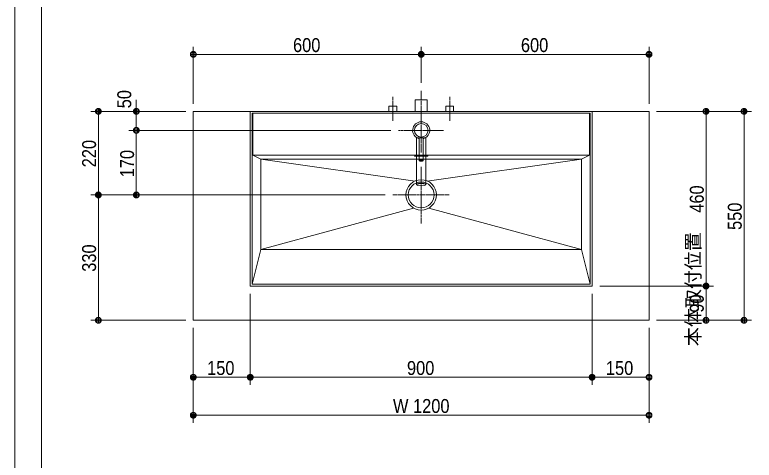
# Model space of a CAD drawing. Units: millimetres, scale not verified. Extents: x -6062 to 6062, y -3045 to 3045.
# Drawn here: x -5788 to -3841, y -788 to 384 of the extents above; entities that cross this region are included whole.
import ezdxf
from ezdxf.enums import TextEntityAlignment as Align

# ---------------------------------------------------------------- set-up
doc = ezdxf.new("R2010")
doc.units = ezdxf.units.MM
doc.header["$LTSCALE"] = 20
doc.linetypes.add('CHAIN1', pattern=[8, 5, -1, 1, -1])
for name, color, linetype, lineweight in [('0-0_1図面枠', 7, 'Continuous', 9), ('0-1_5ボウル・キャビネット', 7, 'Continuous', 9), ('0-2_2寸法-1', 7, 'Continuous', 9), ('0-3_0', 7, 'Continuous', 9), ('0-4_2寸法-2', 7, 'Continuous', 9), ('0-6_4給排水', 7, 'Continuous', 9)]:
    doc.layers.add(name, color=color, linetype=linetype, lineweight=lineweight)
doc.styles.add('ＭＳ Ｐゴシック', font='')
doc.styles.get('ＭＳ Ｐゴシック').set_extended_font_data('MS PGothic')

# ---------------------------------------------------------------- blocks, each defined once
blk = doc.blocks.new('グループ-2')
at = {"layer": '0-0_1図面枠'}
blk.add_lwpolyline([(-80000, 55400), (80000, 55400), (80000, -55400), (-80000, -55400)], close=True, dxfattribs=at)
blk = doc.blocks.new('図面枠')
at = {"layer": '0-0_1図面枠'}
blk.add_blockref('グループ-2', (0, 0), dxfattribs=at)
blk = doc.blocks.new('グループ-6')
at = {"layer": '0-1_5ボウル・キャビネット'}
for p, q in [((-49700, 2500), (-67500, 2500)), ((-67500, 2500), (-67500, -6500)), ((-67471.8, 2500), (-67471.8, 300)), ((-49728.2, 300), (-49728.2, 2500)), ((-49700, -6500), (-49700, 2500)), ((-49728.2, 300), (-67471.8, 300)), ((-67041.5, 86.5), (-67471.8, 300)), ((-67041.5, 86.5), (-58922.5, -1067.9)), ((-50158.5, 86.5), (-67041.5, 86.5)), ((-67041.5, 86.5), (-67041.5, -4679.5)), ((-50158.5, 86.5), (-58277.5, -1067.9)), ((-50158.5, 86.5), (-49728.2, 300)), ((-50158.5, -4679.5), (-50158.5, 86.5)), ((-67041.5, -4679.5), (-59002, -2491.7)), ((-50158.5, -4679.5), (-58198, -2491.7)), ((-67041.5, -4679.5), (-67500, -6500)), ((-67041.5, -4679.5), (-50158.5, -4679.5)), ((-50158.5, -4679.5), (-49700, -6500)), ((-67500, -6500), (-49700, -6500))]:
    blk.add_line(p, q, dxfattribs=at)
at = {"layer": '0-1_5ボウル・キャビネット', "linetype": 'CHAIN1'}
for p, q in [((-58600, -3300), (-58600, -300)), ((-60100, -1800), (-57100, -1800))]:
    blk.add_line(p, q, dxfattribs=at)
at = {"layer": '0-1_5ボウル・キャビネット'}
blk.add_lwpolyline([(-67600, 2600), (-49600, 2600), (-49600, -6600), (-67600, -6600)], close=True, dxfattribs=at)
for points in [[(-58900, 261.5), (-58920, 261.5), (-58937.5, 261.1), (-58950, 259.8), (-58957.5, 257.6), (-58960, 254.5), (-58957.5, 251.4), (-58950, 249.3), (-58937.5, 247.9), (-58920, 247.5), (-58900, 247.5), (-58880, 247.5), (-58860, 247.5), (-58840, 247.5), (-58820, 247.5), (-58800, 247.5), (-58780, 247.5), (-58760, 247.5), (-58740, 247.5), (-58720, 247.5), (-58700, 247.5), (-58680, 247.5), (-58660, 247.5), (-58640, 247.5), (-58620, 247.5), (-58600, 247.5), (-58580, 247.5), (-58560, 247.5), (-58540, 247.5), (-58520, 247.5), (-58500, 247.5), (-58480, 247.5), (-58460, 247.5), (-58440, 247.5), (-58420, 247.5), (-58400, 247.5), (-58380, 247.5), (-58360, 247.5), (-58340, 247.5), (-58320, 247.5)], [(-58280, 247.5), (-58262.5, 247.9), (-58250, 249.3), (-58242.5, 251.4), (-58240, 254.5), (-58242.5, 257.6), (-58250, 259.8), (-58262.5, 261.1), (-58280, 261.5), (-58300, 261.5), (-58320, 261.5), (-58340, 261.5), (-58360, 261.5), (-58380, 261.5), (-58400, 261.5), (-58420, 261.5), (-58440, 261.5), (-58460, 261.5), (-58480, 261.5), (-58500, 261.5), (-58520, 261.5), (-58540, 261.5), (-58560, 261.5), (-58580, 261.5), (-58600, 261.5), (-58620, 261.5), (-58640, 261.5), (-58660, 261.5), (-58680, 261.5), (-58700, 261.5), (-58720, 261.5), (-58740, 261.5), (-58760, 261.5), (-58780, 261.5), (-58800, 261.5), (-58820, 261.5), (-58840, 261.5), (-58860, 261.5), (-58880, 261.5), (-58900, 261.5)], [(-58320, 247.5), (-58300, 247.5), (-58280, 247.5)]]:
    blk.add_lwpolyline(points, dxfattribs=at)
for centre, radius in [((-58600, 1600), 360), ((-58600, -1800), 800), ((-58600, -1800), 680)]:
    blk.add_circle(centre, radius, dxfattribs=at)
blk = doc.blocks.new('_Dot')
at = {"layer": '0-3_0'}
for p, q in [((-10, 0), (-20, 0)), ((9.78, 2), (-9.78, 2)), ((7.99, 6), (-7.99, 6)), ((9.16, -3.98), (-9.16, -3.98)), ((6, -7.98), (-6, -7.98))]:
    blk.add_line(p, q, dxfattribs=at)
for points in [[(10, 0), (9.92, 1.25), (9.69, 2.49), (9.3, 3.68), (8.76, 4.82), (8.09, 5.88), (7.29, 6.85), (6.37, 7.71), (5.36, 8.44), (4.26, 9.05), (3.09, 9.51), (1.87, 9.82), (0.63, 9.98), (-0.63, 9.98), (-1.87, 9.82), (-3.09, 9.51), (-4.26, 9.05), (-5.36, 8.44), (-6.37, 7.71), (-7.29, 6.85), (-8.09, 5.88), (-8.76, 4.82), (-9.3, 3.68), (-9.69, 2.49), (-9.92, 1.25), (-10, 0), (0, 0)], [(-10, 0), (-9.92, -1.25), (-9.69, -2.49), (-9.3, -3.68), (-8.76, -4.82), (-8.09, -5.88), (-7.29, -6.85), (-6.37, -7.71), (-5.36, -8.44), (-4.26, -9.05), (-3.09, -9.51), (-1.87, -9.82), (-0.63, -9.98), (0.63, -9.98), (1.87, -9.82), (3.09, -9.51), (4.26, -9.05), (5.36, -8.44), (6.37, -7.71), (7.29, -6.85), (8.09, -5.88), (8.76, -4.82), (9.3, -3.68), (9.69, -2.49), (9.92, -1.25), (10, 0), (0, 0)]]:
    blk.add_lwpolyline(points, close=True, dxfattribs=at)
blk = doc.blocks.new('グループ-12')
at = {"layer": '0-6_4給排水', "linetype": 'CHAIN1'}
for p, q in [((-58600, 2800), (-58600, 400)), ((-59800, 1600), (-57400, 1600))]:
    blk.add_line(p, q, dxfattribs=at)
at = {"layer": '0-6_4給排水'}
blk.add_line((-58375.5, 1210), (-58824.5, 1210), dxfattribs=at)
for points in [[(-58850, 85.1), (-58850, 137), (-58850, 188.8), (-58850, 240.7), (-58850, 292.5), (-58850, 344.4), (-58850, 396.2), (-58850, 448.1), (-58850, 499.9), (-58850, 551.8), (-58850, 603.6), (-58850, 655.5), (-58850, 707.3), (-58850, 759.2), (-58850, 811), (-58850, 862.9), (-58850, 914.7), (-58850, 966.6), (-58850, 1018.4), (-58850, 1070.3), (-58850, 1122.1), (-58850, 1174), (-58850, 1225.8)], [(-58700, 811.2), (-58700, 832), (-58700, 852.8), (-58700, 873.5), (-58700, 894.3), (-58700, 915.1), (-58700, 935.9), (-58700, 956.7), (-58700, 977.5), (-58700, 998.3), (-58700, 1019), (-58700, 1039.8), (-58700, 1060.6), (-58700, 1081.4), (-58700, 1102.2), (-58700, 1123), (-58700, 1143.8), (-58700, 1164.5), (-58700, 1185.3), (-58700, 1206.1), (-58683.1, 1210), (-58662.3, 1210), (-58641.5, 1210), (-58620.7, 1210), (-58600, 1210), (-58579.2, 1210), (-58558.4, 1210), (-58537.6, 1210), (-58516.8, 1210), (-58500, 1206), (-58500, 1185.2), (-58500, 1164.5), (-58500, 1143.7), (-58500, 1122.9), (-58500, 1102.1), (-58500, 1081.3), (-58500, 1060.5), (-58500, 1039.7), (-58500, 1019), (-58500, 998.2)], [(-58350, 1225.8), (-58350, 1174), (-58350, 1122.1), (-58350, 1070.3), (-58350, 1018.4), (-58350, 966.6), (-58350, 914.7), (-58350, 862.9), (-58350, 811), (-58350, 759.2), (-58350, 707.3), (-58350, 655.5), (-58350, 603.6), (-58350, 551.8), (-58350, 499.9), (-58350, 448.1), (-58350, 396.2), (-58350, 344.4), (-58350, 292.5), (-58350, 240.7), (-58350, 188.8), (-58350, 137), (-58350, 85.1), (-58350, 33.3), (-58350, -18.6), (-58350, -70.4), (-58350, -122.3), (-58350, -174.1), (-58350, -226), (-58350, -277.8), (-58350, -329.7), (-58350, -381.5), (-58350, -433.4), (-58350, -485.2), (-58350, -537.1), (-58350, -588.9), (-58350, -640.8), (-58350, -692.6), (-58350, -744.5), (-58350, -796.3)], [(-58700, 0.5), (-58700, 21.3), (-58700, 42.1), (-58700, 62.9), (-58700, 83.7), (-58700, 104.5), (-58700, 125.2), (-58700, 146), (-58700, 166.8), (-58700, 187.6), (-58700, 208.4), (-58700, 229.2), (-58700, 250), (-58700, 270.8), (-58700, 291.5), (-58700, 312.3), (-58700, 333.1), (-58700, 353.9), (-58700, 374.7), (-58700, 395.5), (-58700, 416.3), (-58700, 437), (-58700, 457.8), (-58700, 478.6), (-58700, 499.4), (-58700, 520.2), (-58700, 541), (-58700, 561.8), (-58700, 582.5), (-58700, 603.3), (-58700, 624.1), (-58700, 644.9), (-58700, 665.7), (-58700, 686.5), (-58700, 707.3), (-58700, 728), (-58700, 748.8), (-58700, 769.6), (-58700, 790.4), (-58700, 811.2)], [(-58500, 998.2), (-58500, 977.4), (-58500, 956.6), (-58500, 935.8), (-58500, 915), (-58500, 894.2), (-58500, 873.5), (-58500, 852.7), (-58500, 831.9), (-58500, 811.1), (-58500, 790.3), (-58500, 769.5), (-58500, 748.7), (-58500, 728), (-58500, 707.2), (-58500, 686.4), (-58500, 665.6), (-58500, 644.8), (-58500, 624), (-58500, 603.2), (-58500, 582.5), (-58500, 561.7), (-58500, 540.9), (-58500, 520.1), (-58500, 499.3), (-58500, 478.5), (-58500, 457.7), (-58500, 437), (-58500, 416.2), (-58500, 395.4), (-58500, 374.6), (-58500, 353.8), (-58500, 333), (-58500, 312.2), (-58500, 291.5), (-58500, 270.7), (-58500, 249.9), (-58500, 229.1), (-58500, 208.3), (-58500, 187.5)], [(-58350, -796.3), (-58350, -848.2), (-58350, -900), (-58350, -951.9), (-58350, -1003.7), (-58350, -1055.6), (-58350, -1107.4), (-58350, -1159.3), (-58350, -1211.1), (-58350, -1263), (-58423.5, -1308.5), (-58600, -1327.3), (-58776.5, -1308.5), (-58850, -1263), (-58850, -1211.1), (-58850, -1159.3), (-58850, -1107.4), (-58850, -1055.6), (-58850, -1003.7), (-58850, -951.9), (-58850, -900), (-58850, -848.2), (-58850, -796.3), (-58850, -744.5), (-58850, -692.6), (-58850, -640.8), (-58850, -588.9), (-58850, -537.1), (-58850, -485.2), (-58850, -433.4), (-58850, -381.5), (-58850, -329.7), (-58850, -277.8), (-58850, -226), (-58850, -174.1), (-58850, -122.3), (-58850, -70.4), (-58850, -18.6), (-58850, 33.3), (-58850, 85.1)], [(-58500, 187.5), (-58500, 166.7), (-58500, 146), (-58500, 125.2), (-58500, 104.4), (-58500, 83.6), (-58500, 62.8), (-58500, 42), (-58500, 21.2), (-58500, 0.5), (-58529.4, -17.8), (-58600.1, -25.3), (-58670.8, -17.8), (-58700, 0.5), (-58700, 0.5), (-58699.9, 1.6), (-58699.7, 2.6), (-58699.3, 3.6), (-58698.8, 4.6), (-58698.1, 5.6), (-58697.3, 6.6), (-58696.3, 7.6), (-58695.2, 8.5), (-58693.9, 9.5), (-58692.5, 10.4), (-58690.9, 11.3), (-58689.1, 12.3), (-58687.3, 13.2), (-58685.2, 14.1), (-58683.1, 14.9), (-58680.9, 15.8), (-58678.5, 16.6), (-58676, 17.4), (-58673.4, 18.1), (-58670.8, 18.8), (-58668, 19.5), (-58665, 20.2), (-58662, 20.9), (-58658.9, 21.5), (-58655.6, 22)], [(-58655.6, 22), (-58652.3, 22.6), (-58648.8, 23.1), (-58645.3, 23.6), (-58641.8, 24.1), (-58638.2, 24.5), (-58634.5, 24.8), (-58630.9, 25.2), (-58627.1, 25.5), (-58623.4, 25.7), (-58619.6, 25.9), (-58615.8, 26.1), (-58611.9, 26.2), (-58608, 26.3), (-58604, 26.4), (-58600, 26.4), (-58596, 26.4), (-58592, 26.3), (-58588.1, 26.2), (-58584.2, 26.1), (-58580.4, 25.9), (-58576.6, 25.7), (-58572.9, 25.5), (-58569.1, 25.2), (-58565.5, 24.8), (-58561.8, 24.5), (-58558.2, 24.1), (-58554.7, 23.6), (-58551.2, 23.1), (-58547.7, 22.6), (-58544.4, 22), (-58541.1, 21.5), (-58538, 20.9), (-58535, 20.2), (-58532, 19.5), (-58529.2, 18.8), (-58526.6, 18.1), (-58524, 17.4), (-58521.5, 16.6), (-58519.1, 15.8)], [(-58519.1, 15.8), (-58516.9, 14.9), (-58514.8, 14.1), (-58512.7, 13.2), (-58510.9, 12.3), (-58509.1, 11.3), (-58507.5, 10.4), (-58506.1, 9.5), (-58504.8, 8.5), (-58503.7, 7.6), (-58502.7, 6.6), (-58501.9, 5.6), (-58501.2, 4.6), (-58500.7, 3.6), (-58500.3, 2.6), (-58500.1, 1.6), (-58500, 0.5), (-58500, 0.5)], [(-58850, -1262.6), (-58849.8, -1260), (-58849.2, -1257.5), (-58848.3, -1254.9), (-58847, -1252.4), (-58845.3, -1250), (-58843.2, -1247.5), (-58840.8, -1245.1), (-58837.9, -1242.7), (-58834.7, -1240.3), (-58831.2, -1237.9), (-58827.2, -1235.6), (-58822.9, -1233.3), (-58818.2, -1231), (-58813.1, -1228.8), (-58807.7, -1226.6), (-58802.1, -1224.5), (-58796.2, -1222.5), (-58790.1, -1220.5), (-58783.6, -1218.7), (-58776.9, -1216.8), (-58769.9, -1215.1), (-58762.6, -1213.4), (-58755.1, -1211.8), (-58747.2, -1210.3), (-58739.1, -1208.9), (-58730.7, -1207.5), (-58722.1, -1206.2), (-58713.3, -1204.9), (-58704.4, -1203.8), (-58695.4, -1202.8), (-58686.3, -1201.9), (-58677.2, -1201), (-58667.9, -1200.3), (-58658.5, -1199.7), (-58649, -1199.1), (-58639.4, -1198.7), (-58629.7, -1198.4), (-58619.9, -1198.1), (-58610, -1198)], [(-58610, -1198), (-58600, -1197.9), (-58590, -1198), (-58580.1, -1198.1), (-58570.3, -1198.4), (-58560.6, -1198.7), (-58551, -1199.1), (-58541.5, -1199.7), (-58532.1, -1200.3), (-58522.8, -1201), (-58513.7, -1201.9), (-58504.6, -1202.8), (-58495.6, -1203.8), (-58486.7, -1204.9), (-58477.9, -1206.2), (-58469.3, -1207.5), (-58460.9, -1208.9), (-58452.8, -1210.3), (-58444.9, -1211.8), (-58437.4, -1213.4), (-58430.1, -1215.1), (-58423.1, -1216.8), (-58416.4, -1218.7), (-58409.9, -1220.5), (-58403.8, -1222.5), (-58397.9, -1224.5), (-58392.3, -1226.6), (-58386.9, -1228.8), (-58381.8, -1231), (-58377.1, -1233.3), (-58372.8, -1235.6), (-58368.8, -1237.9), (-58365.3, -1240.3), (-58362.1, -1242.7), (-58359.2, -1245.1), (-58356.8, -1247.5), (-58354.7, -1250), (-58353, -1252.4), (-58351.7, -1254.9), (-58350.8, -1257.5)], [(-58350.8, -1257.5), (-58350.2, -1260), (-58350, -1262.6), (-58350, -1262.6)]]:
    blk.add_lwpolyline(points, dxfattribs=at)
blk.add_arc((-58600, 1600), 450, 282.83959, 257.16469, dxfattribs=at)
blk = doc.blocks.new('グループ-15')
at = {"layer": '0-6_4給排水', "linetype": 'CHAIN1'}
blk.add_line((-58600, 2100), (-58600, 3700), dxfattribs=at)
at = {"layer": '0-6_4給排水'}
blk.add_lwpolyline([(-58920, 2600), (-58920, 3200), (-58280, 3200), (-58280, 2600)], dxfattribs=at)
blk = doc.blocks.new('止水栓_平面_W75')
at = {"layer": '0-6_4給排水', "linetype": 'CHAIN1'}
for p, q in [((-1500, -500), (-1500, 780)), ((1500, -500), (1500, 780))]:
    blk.add_line(p, q, dxfattribs=at)
at = {"layer": '0-6_4給排水'}
for points in [[(-1710, 0), (-1710, 280), (-1290, 280), (-1290, 0)], [(1290, 0), (1290, 280), (1710, 280), (1710, 0)]]:
    blk.add_lwpolyline(points, dxfattribs=at)

msp = doc.modelspace()

# ---------------------------------------------------------------- linework, layer by layer
at = {"layer": '0-0_1図面枠'}
msp.add_line((-5717.5, 1750), (-5717.5, -2420), dxfattribs=at)
at = {"layer": '0-1_5ボウル・キャビネット'}
msp.add_lwpolyline([(-5317.5, 130), (-4117.5, 130), (-4117.5, -420), (-5317.5, -420)], close=True, dxfattribs=at)
at = {"layer": '0-2_2寸法-1'}
for p, q in [((-5317.5, 150), (-5317.5, 300)), ((-4717.5, 205), (-4717.5, 300)), ((-4717.5, 205), (-4717.5, 300)), ((-4117.5, 150), (-4117.5, 300)), ((-4732.51, 280), (-5302.49, 280)), ((-4702.49, 280), (-4132.51, 280)), ((-5487.5, 130), (-5587.5, 130)), ((-4097.5, 130), (-3947.5, 130)), ((-3947.5, 130), (-3847.5, 130)), ((-5567.5, -74.99), (-5567.5, 114.99)), ((-3967.5, -314.99), (-3967.5, 114.99)), ((-3867.5, -404.99), (-3867.5, 114.99)), ((-4797.5, 80), (-5487.5, 80)), ((-5467.5, -74.99), (-5467.5, 64.99)), ((-5487.5, -90), (-5587.5, -90)), ((-5487.5, -90), (-5587.5, -90)), ((-4812.5, -90), (-5487.5, -90)), ((-5567.5, -105.01), (-5567.5, -404.99)), ((-4247.5, -330), (-3947.5, -330)), ((-4097.5, -330), (-3947.5, -330)), ((-5167.5, -350), (-5167.5, -590)), ((-4267.5, -350), (-4267.5, -590)), ((-3967.5, -345.01), (-3967.5, -404.99)), ((-5337.5, -420), (-5587.5, -420)), ((-4097.5, -420), (-3947.5, -420)), ((-3955, -420), (-3847.5, -420)), ((-5317.5, -440), (-5317.5, -590)), ((-5167.5, -440), (-5167.5, -590)), ((-4267.5, -440), (-4267.5, -590)), ((-4117.5, -440), (-4117.5, -590)), ((-5182.51, -570), (-5302.49, -570)), ((-4282.51, -570), (-5152.49, -570)), ((-4132.51, -570), (-4252.49, -570)), ((-5317.5, -590), (-5317.5, -690)), ((-4117.5, -590), (-4117.5, -690)), ((-4132.51, -670), (-5302.49, -670))]:
    msp.add_line(p, q, dxfattribs=at)
at = {"layer": '0-4_2寸法-2'}
for p, q in [((-5467.5, 145.01), (-5467.5, 160.01)), ((-5337.5, 130), (-5487.5, 130)), ((-5467.5, 130), (-5467.5, 80)), ((-4797.5, 80), (-5487.5, 80)), ((-5467.5, 64.99), (-5467.5, 49.99))]:
    msp.add_line(p, q, dxfattribs=at)

# ---------------------------------------------------------------- block references
at = {"layer": '0-0_1図面枠', "xscale": 0.05, "yscale": 0.05}
msp.add_blockref('図面枠', (-1787.5, 0), dxfattribs=at)
at = {"layer": '0-1_5ボウル・キャビネット', "xscale": 0.05, "yscale": 0.05}
msp.add_blockref('グループ-6', (-1787.5, 0), dxfattribs=at)
at = {"layer": '0-2_2寸法-1', "xscale": 0.7503418, "yscale": 0.7503418}
for p, rotation in [((-5317.5, 280), 180), ((-4717.5, 280), 180), ((-5567.5, 130), 90), ((-3967.5, 130), 90), ((-3867.5, 130), 90), ((-5467.5, 80), 90), ((-5567.5, -90), 270), ((-5467.5, -90), 270), ((-5567.5, -90), 90), ((-3967.5, -330), 270), ((-3967.5, -330), 90), ((-5567.5, -420), 270), ((-3967.5, -420), 270), ((-3867.5, -420), 270), ((-5317.5, -570), 180), ((-5167.5, -570), 180), ((-4267.5, -570), 180), ((-5317.5, -670), 180)]:
    msp.add_blockref('_Dot', p, dxfattribs=dict(at, rotation=rotation))
for p in [(-4717.5, 280), (-4117.5, 280), (-5167.5, -570), (-4267.5, -570), (-4117.5, -570), (-4117.5, -670)]:
    msp.add_blockref('_Dot', p, dxfattribs=at)
at = {"layer": '0-4_2寸法-2', "xscale": 0.7503418, "yscale": 0.7503418}
for p, rotation in [((-5467.5, 130), 270), ((-5467.5, 80), 90)]:
    msp.add_blockref('_Dot', p, dxfattribs=dict(at, rotation=rotation))
at = {"layer": '0-6_4給排水', "xscale": 0.05, "yscale": 0.05}
for name, p in [('グループ-15', (-1787.5, 0)), ('止水栓_平面_W75', (-4717.5, 130)), ('グループ-12', (-1787.5, 0))]:
    msp.add_blockref(name, p, dxfattribs=at)

# ---------------------------------------------------------------- texts
at = {"layer": '0-2_2寸法-1', "style": 'ＭＳ Ｐゴシック', "width": 0.9}
for s, height, p in [('600', 36.66, (-5054.88, 275.04)), ('600', 36.66, (-4454.88, 275.04)), ('150', 36.66, (-5281.11, -574.96)), ('900', 36.66, (-4754.88, -574.96)), ('150', 36.66, (-4231.11, -574.96)), ('W 1200', 36.69, (-4791.75, -674.96))]:
    msp.add_text(s, height=height, dxfattribs=at).set_placement(p, align=Align.BOTTOM_LEFT)
for s, p in [('220', (-5562.54, -17.28)), ('170', (-5462.54, -43.61)), ('460', (-3962.54, -136.89)), ('550', (-3862.54, -182.28)), ('330', (-5562.54, -292.28)), ('90', (-3962.54, -400.08))]:
    msp.add_text(s, height=36.66, rotation=90, dxfattribs=at).set_placement(p, align=Align.BOTTOM_LEFT)
at = {"layer": '0-4_2寸法-2', "style": 'ＭＳ Ｐゴシック', "width": 0.9}
msp.add_text('50', height=36.66, rotation=90, dxfattribs=at).set_placement((-5469.98, 138.02), align=Align.BOTTOM_LEFT)
at = {"layer": '0-4_2寸法-2', "style": 'ＭＳ Ｐゴシック'}
msp.add_text('本体取付位置', height=36.66, rotation=90, dxfattribs=at).set_placement((-3972.19, -488.14), align=Align.BOTTOM_LEFT)

doc.saveas('drawing.dxf')
